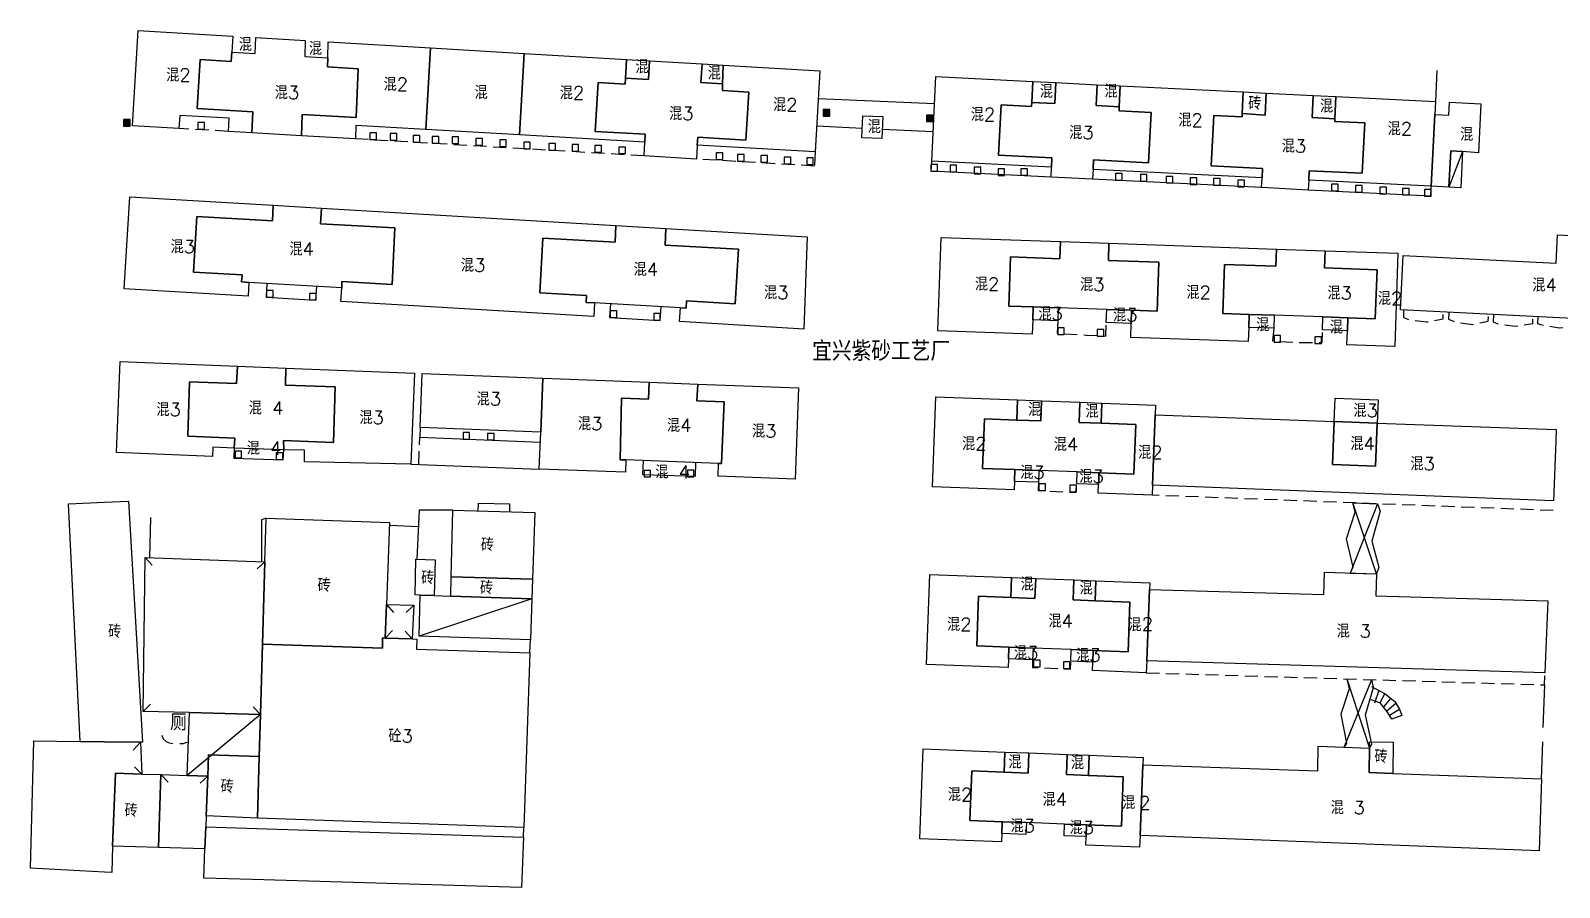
# Model space of a CAD drawing. Header units: millimetres. Extents: x 51 to 1261, y 60 to 1114.
# Drawn here: x 249.3 to 481.9, y 82.3 to 212.6 of the extents above; entities that cross this region are included whole.
import ezdxf

# ---------------------------------------------------------------- set-up
doc = ezdxf.new("R2010")
doc.units = ezdxf.units.MM
doc.linetypes.add('X5', pattern=[3, 2, -1])
doc.layers.add('JMD', color=6, linetype='Continuous')
doc.layers.get('0').off()
doc.styles.add('HZ', font='rs.shx', dxfattribs={"width": 0.8, "bigfont": 'hztxt.shx'})
doc.linetypes.add('443', pattern='A,9.4,[169,AAA.SHX,S=1,R=0,X=0,Y=0.15],0.6', length=10)
doc.linetypes.add('444', pattern='A,4.5,[145,AAA.SHX,S=1,R=0,X=0,Y=1],4.5,-0.5,[146,AAA.SHX,S=1,R=0,X=0,Y=0],-0.5', length=10)

# ---------------------------------------------------------------- blocks, each defined once
blk = doc.blocks.new('gc291')
blk.add_lwpolyline([(-0.5, -0.5), (0.5, -0.5), (0.5, 0.5), (-0.5, 0.5), (-0.5, -0.5)])
blk = doc.blocks.new('*U16')
at = {"linetype": 'Continuous'}
for points in [[(0, 0), (0.5, 0.5), (-0.5, 0.5)], [(0, 0), (-0.5, 0.5), (-0.5, -0.5)], [(0, 0), (-0.5, -0.5), (0.5, -0.5)], [(0, 0), (0.5, -0.5), (0.5, 0.5)]]:
    blk.add_solid(points, dxfattribs=at)
blk = doc.blocks.new('gc002')
blk.add_lwpolyline([(-0.5, -0.5), (0.5, -0.5), (0.5, 0.5), (-0.5, 0.5), (-0.5, -0.5)])
at = {"linetype": 'Continuous'}
blk.add_blockref('*U16', (0, 0), dxfattribs=at)

msp = doc.modelspace()

# ---------------------------------------------------------------- linework, layer by layer
at = {"layer": 'JMD', "color": 6, "linetype": 'Continuous', "flags": 128}
for points in [[(279.94, 209.34), (279.86, 207.95), (275.1, 208.23), (274.67, 200.79), (283.13, 200.3), (283, 197.09), (279.41, 197.31), (279.52, 199.31), (272.01, 199.74), (271.89, 197.75), (264.84, 198.17), (265.69, 212.64), (280.08, 211.79)], [(294.52, 208.5), (294.47, 207.12), (299.14, 206.84), (298.86, 199.4), (290.65, 199.87), (290.52, 196.65), (283, 197.09), (283.13, 200.3), (274.67, 200.79), (275.1, 208.23), (279.86, 207.95), (279.94, 209.34), (283.48, 209.13), (283.57, 211.59), (291.1, 211.14), (291.02, 208.7)], [(310.17, 210.01), (309.45, 197.58), (298.82, 198.2), (298.74, 196.16), (290.52, 196.65), (290.65, 199.87), (298.86, 199.4), (299.14, 206.84), (294.47, 207.12), (294.52, 208.5), (294.59, 210.93)], [(324.39, 209.17), (323.67, 196.77), (309.45, 197.58), (310.17, 210.01)], [(339.98, 208.25), (339.88, 206.28), (339.83, 205.4), (339.77, 204.51), (335.65, 204.74), (335.21, 197.3), (342.82, 196.87), (342.75, 195.67), (323.67, 196.77), (324.39, 209.17)], [(351.46, 207.57), (351.29, 204.73), (354.58, 204.54), (354.55, 203.51), (358.56, 203.25), (358.13, 195.98), (350.8, 196.41), (350.73, 195.21), (350.6, 193.1), (342.63, 193.57), (342.75, 195.67), (342.82, 196.87), (335.21, 197.3), (335.65, 204.74), (339.77, 204.51), (339.83, 205.4), (343.3, 205.2), (343.47, 208.04)], [(343.47, 208.04), (343.3, 205.2), (339.83, 205.4), (339.88, 206.28), (339.98, 208.25)], [(350.73, 195.21), (350.8, 196.41), (358.13, 195.98), (358.56, 203.25), (354.55, 203.51), (354.58, 204.54), (354.66, 207.38), (369.39, 206.51), (368.68, 194.17)], [(354.66, 207.38), (354.58, 204.54), (351.29, 204.73), (351.46, 207.57)], [(401.76, 204.89), (401.6, 201.72), (401.57, 201.11), (396.94, 201.34), (396.56, 193.68), (404.68, 193.28), (404.61, 191.84), (386.39, 192.75), (387.03, 205.63)], [(411.57, 204.4), (411.42, 201.23), (414.91, 201.05), (414.88, 200.44), (419.77, 200.2), (419.38, 192.54), (411, 192.96), (410.93, 191.52), (410.86, 190.02), (404.54, 190.34), (404.61, 191.84), (404.68, 193.28), (396.56, 193.68), (396.94, 201.34), (401.57, 201.11), (401.6, 201.72), (405.1, 201.54), (405.25, 204.72)], [(405.25, 204.72), (405.1, 201.54), (401.6, 201.72), (401.76, 204.89)], [(433.78, 203.3), (433.61, 200.01), (433.59, 199.51), (429.28, 199.73), (428.89, 192.07), (436.7, 191.68), (436.63, 190.24), (410.93, 191.52), (411, 192.96), (419.38, 192.54), (419.77, 200.2), (414.88, 200.44), (414.91, 201.05), (415.07, 204.23)], [(415.07, 204.23), (414.91, 201.05), (411.42, 201.23), (411.57, 204.4)], [(444.4, 202.76), (444.27, 199.4), (447.7, 199.2), (447.68, 198.81), (452.26, 198.58), (451.88, 190.92), (443.8, 191.32), (443.73, 189.88), (443.66, 188.38), (436.63, 188.74), (436.55, 188.74), (436.63, 190.24), (436.7, 191.68), (428.89, 192.07), (429.28, 199.73), (433.59, 199.51), (433.61, 200.01), (437.12, 199.78), (437.28, 203.12)], [(437.28, 203.12), (437.12, 199.78), (433.61, 200.01), (433.78, 203.3)], [(462.91, 199.86), (462.36, 188.95), (443.73, 189.88), (443.8, 191.32), (451.88, 190.92), (452.26, 198.58), (447.68, 198.81), (447.7, 199.2), (447.87, 202.59), (463.01, 201.84)], [(447.87, 202.59), (447.7, 199.2), (444.27, 199.4), (444.4, 202.76)], [(467.13, 194.22), (465.34, 194.34), (465.06, 188.82), (462.36, 188.95), (462.91, 199.86), (465.02, 199.75), (465.12, 201.73), (469.89, 201.49), (469.53, 194.05)], [(378.93, 199.55), (378.79, 196.21), (375.75, 196.34), (375.89, 199.69)], [(467.13, 194.22), (466.86, 188.73), (465.06, 188.82), (465.34, 194.34)], [(286.24, 186.06), (286.11, 183.68), (274.6, 184.35), (274.12, 175.9), (281.5, 175.47), (281.43, 174.4), (282.52, 174.33), (282.41, 172.24), (263.57, 173.35), (264.4, 187.35)], [(293.56, 185.62), (293.43, 183.26), (304.74, 182.61), (304.32, 174.01), (296.68, 174.46), (296.65, 173.5), (282.52, 174.33), (281.43, 174.4), (281.5, 175.47), (274.12, 175.9), (274.6, 184.35), (286.11, 183.68), (286.24, 186.06)], [(338.35, 182.97), (338.25, 180.44), (327.22, 181.08), (326.76, 172.75), (333.88, 172.31), (333.83, 171.29), (335.11, 171.22), (334.99, 169.12), (296.52, 171.4), (296.65, 173.5), (296.68, 174.46), (304.32, 174.01), (304.74, 182.61), (293.43, 183.26), (293.56, 185.62)], [(345.94, 182.52), (345.84, 180), (357.02, 179.36), (356.51, 171.05), (349.07, 171.54), (349.02, 170.39), (348.19, 170.44), (335.11, 171.22), (333.83, 171.29), (333.88, 172.31), (326.76, 172.75), (327.22, 181.08), (338.25, 180.44), (338.35, 182.97)], [(348.19, 170.44), (349.02, 170.39), (349.07, 171.54), (356.51, 171.05), (357.02, 179.36), (345.84, 180), (345.94, 182.52), (367.47, 181.27), (366.92, 167.23), (348.05, 168.35)], [(490.67, 181.12), (490.52, 176.78), (497.42, 176.43), (496.96, 168.19), (457.69, 170.17), (458.1, 178.42), (481.36, 177.23), (481.58, 181.58)], [(405.97, 180.54), (405.88, 177.93), (398.38, 178.19), (398.12, 170.72), (401.82, 170.59), (401.76, 168.61), (401.68, 166.47), (387.32, 166.97), (387.81, 181.17)], [(413.35, 180.28), (413.26, 177.68), (420.92, 177.41), (420.66, 169.94), (416.8, 170.08), (413, 170.21), (405.62, 170.46), (401.82, 170.59), (398.12, 170.72), (398.38, 178.19), (405.88, 177.93), (405.97, 180.54)], [(438.81, 179.4), (438.72, 176.8), (430.92, 177.07), (430.66, 169.6), (434.67, 169.46), (434.6, 167.47), (434.52, 165.33), (416.66, 165.95), (416.73, 168.09), (416.8, 170.08), (420.66, 169.94), (420.92, 177.41), (413.26, 177.68), (413.35, 180.28)], [(446.24, 179.15), (446.15, 176.54), (454.12, 176.26), (453.86, 168.79), (449.69, 168.94), (445.89, 169.07), (438.46, 169.33), (434.67, 169.46), (430.66, 169.6), (430.92, 177.07), (438.72, 176.8), (438.81, 179.4)], [(449.62, 166.95), (449.69, 168.94), (453.86, 168.79), (454.12, 176.26), (446.15, 176.54), (446.24, 179.15), (457.31, 178.76), (456.82, 164.56), (449.55, 164.81)], [(405.62, 170.46), (405.55, 168.48), (401.76, 168.61), (401.82, 170.59)], [(416.8, 170.08), (416.73, 168.09), (413.02, 168.22), (412.93, 168.22), (413, 170.21)], [(438.46, 169.33), (438.4, 167.34), (434.6, 167.47), (434.67, 169.46)], [(449.69, 168.94), (449.62, 166.95), (445.82, 167.09), (445.89, 169.07)], [(280.79, 161.57), (280.67, 158.95), (273.5, 159.2), (273.22, 150.93), (280.37, 150.64), (280.31, 149.12), (277.03, 149.25), (276.98, 147.85), (262.4, 148.42), (262.94, 162.27)], [(288.15, 161.29), (288.1, 158.69), (295.67, 158.42), (295.39, 149.94), (287.82, 150.28), (287.83, 148.85), (280.31, 149.12), (280.37, 150.64), (273.22, 150.93), (273.5, 159.2), (280.67, 158.95), (280.79, 161.57)], [(287.83, 148.85), (287.82, 150.28), (295.39, 149.94), (295.67, 158.42), (288.1, 158.69), (288.15, 161.29), (307.71, 160.53), (307.17, 146.68), (291.01, 147.01), (291.01, 148.78)], [(327.24, 159.77), (326.92, 151.56), (308.59, 152.27), (308.91, 160.48)], [(343.39, 159.14), (343.3, 156.57), (339.19, 156.72), (338.99, 147.35), (339.87, 147.31), (339.83, 145.44), (326.7, 145.92), (326.92, 151.56), (327.24, 159.77)], [(350.84, 158.85), (350.67, 156.31), (354.8, 156.16), (354.43, 146.75), (353.98, 146.76), (339.87, 147.31), (338.99, 147.35), (339.19, 156.72), (343.3, 156.57), (343.39, 159.14)], [(353.98, 146.76), (354.43, 146.75), (354.8, 156.16), (350.67, 156.31), (350.84, 158.85), (366.14, 158.26), (365.6, 144.41), (353.91, 144.86)], [(399.44, 156.45), (399.33, 153.38), (394.42, 153.57), (394.13, 146.03), (399.04, 145.85), (398.97, 144.05), (398.92, 142.76), (386.49, 143.23), (387.01, 156.92)], [(408.92, 156.08), (408.8, 153.02), (412.14, 152.89), (417.44, 152.69), (417.15, 145.15), (411.85, 145.35), (408.51, 145.48), (402.7, 145.71), (399.04, 145.85), (394.13, 146.03), (394.42, 153.57), (399.33, 153.38), (402.99, 153.24), (403.1, 156.31)], [(403.1, 156.31), (402.99, 153.24), (399.33, 153.38), (399.44, 156.45)], [(412.26, 155.95), (412.14, 152.89), (408.8, 153.02), (408.92, 156.08)], [(420.39, 154.15), (419.98, 143.45), (419.92, 141.95), (411.73, 142.26), (411.78, 143.56), (411.85, 145.35), (417.15, 145.15), (417.44, 152.69), (412.14, 152.89), (412.26, 155.95), (420.45, 155.64)], [(454.13, 152.93), (447.6, 153.17), (447.73, 156.71), (454.27, 156.48)], [(447.6, 153.17), (447.35, 146.62), (453.88, 146.38), (454.13, 152.93), (481.38, 151.94), (481.33, 150.21), (480.98, 141.11), (419.98, 143.45), (420.39, 154.15)], [(454.13, 152.93), (453.88, 146.38), (447.35, 146.62), (447.6, 153.17)], [(402.7, 145.71), (402.63, 143.91), (398.97, 144.05), (399.04, 145.85)], [(411.85, 145.35), (411.78, 143.56), (408.45, 143.69), (408.51, 145.48)], [(266.02, 104.37), (260.57, 104.43), (256.87, 104.48), (255.09, 140.62), (260.57, 140.88), (264.24, 141.05), (266.35, 104.37)], [(325.68, 129.16), (313.3, 129.52), (313.53, 139.65), (326.04, 139.29)], [(303.44, 125.29), (303.24, 120.21), (302.86, 120.22), (302.83, 118.68), (284.59, 119.28), (284.95, 131.83), (285.14, 138.43), (303.94, 137.81)], [(310.72, 126.68), (308.6, 126.75), (307.8, 126.78), (307.93, 132.23), (310.85, 132.13)], [(325.68, 129.16), (325.57, 126.2), (313.23, 126.6), (313.3, 129.52)], [(398.54, 129.43), (398.43, 126.37), (393.52, 126.56), (393.23, 119.02), (398.14, 118.83), (398.07, 117.04), (398.02, 115.74), (385.59, 116.21), (386.11, 129.9)], [(408.02, 129.06), (407.9, 126), (411.24, 125.88), (416.54, 125.67), (416.25, 118.13), (410.95, 118.34), (407.62, 118.47), (401.8, 118.69), (398.14, 118.83), (393.23, 119.02), (393.52, 126.56), (398.43, 126.37), (402.09, 126.23), (402.2, 129.29)], [(402.2, 129.29), (402.09, 126.23), (398.43, 126.37), (398.54, 129.43)], [(411.36, 128.94), (411.24, 125.88), (407.9, 126), (408.02, 129.06)], [(419.51, 127.6), (419.09, 116.74), (419.02, 114.93), (410.83, 115.25), (410.88, 116.55), (410.95, 118.34), (416.25, 118.13), (416.54, 125.67), (411.24, 125.88), (411.36, 128.94), (419.55, 128.62)], [(419.09, 116.74), (419.51, 127.6), (446.01, 126.86), (446.13, 130.22), (454.03, 129.99), (453.95, 126.63), (480.09, 125.87), (479.65, 114.93)], [(310.72, 126.68), (313.23, 126.6), (325.57, 126.2), (325.35, 119.93), (308.45, 120.48), (308.6, 126.75)], [(303.24, 120.21), (307.36, 120.07), (308.08, 120.05), (308.03, 118.51), (325.28, 117.95), (324.33, 91.37), (283.83, 92.82), (284.1, 102.17), (284.28, 108.6), (284.59, 119.28), (302.83, 118.68), (302.86, 120.22)], [(401.8, 118.69), (401.73, 116.9), (398.07, 117.04), (398.14, 118.83)], [(410.95, 118.34), (410.88, 116.55), (407.55, 116.67), (407.62, 118.47)], [(284.28, 108.6), (284.1, 102.17), (276.4, 102.42), (276.27, 99.22), (273.15, 99.31), (273.51, 108.86)], [(284.1, 102.17), (283.83, 92.82), (276.04, 93.14), (276.27, 99.22), (276.4, 102.42)], [(397.52, 102.87), (397.41, 99.81), (392.5, 99.99), (392.21, 92.46), (397.12, 92.27), (397.05, 90.48), (397, 89.18), (384.57, 89.65), (385.09, 103.34)], [(407, 102.5), (406.89, 99.44), (410.22, 99.32), (415.52, 99.11), (415.23, 91.57), (409.93, 91.78), (406.6, 91.91), (400.78, 92.13), (397.12, 92.27), (392.21, 92.46), (392.5, 99.99), (397.41, 99.81), (401.07, 99.67), (401.18, 102.73)], [(401.18, 102.73), (401.07, 99.67), (397.41, 99.81), (397.52, 102.87)], [(410.34, 102.38), (410.22, 99.32), (406.89, 99.44), (407, 102.5)], [(418.48, 100.9), (418.07, 90.16), (418, 88.37), (409.81, 88.69), (409.86, 89.99), (409.93, 91.78), (415.23, 91.57), (415.52, 99.11), (410.22, 99.32), (410.34, 102.38), (418.53, 102.06)], [(452.96, 103.48), (452.93, 99.74), (456.51, 99.61), (479.12, 98.78), (478.78, 87.83), (418.07, 90.16), (418.48, 100.9), (445.12, 100.03), (445.15, 103.77)], [(456.51, 99.61), (452.93, 99.74), (452.96, 103.48), (452.99, 104.4), (456.59, 104.37)], [(266.25, 99.52), (269.13, 99.43), (268.76, 88.34), (261.81, 88.55), (262.24, 99.64)], [(324.01, 82.27), (283.09, 83.48), (275.68, 83.7), (275.85, 88.13), (275.98, 91.48), (324.28, 89.9)], [(400.78, 92.13), (400.71, 90.34), (397.05, 90.48), (397.12, 92.27)], [(409.93, 91.78), (409.86, 89.99), (406.53, 90.11), (406.6, 91.91)]]:
    msp.add_lwpolyline(points, close=True, dxfattribs=at)
at = {"layer": 'JMD', "color": 6, "linetype": '443', "flags": 128}
for points in [[(463.21, 206.56), (463.01, 201.84)], [(313.53, 139.65), (308.43, 139.66), (308.1, 132.22)], [(267.57, 138.53), (267.42, 132.44)], [(285.14, 138.43), (284.46, 138.2), (284.44, 131.85)], [(308.31, 137.13), (303.92, 137.35)], [(325.28, 117.95), (325.35, 119.93)], [(479.41, 106.58), (479.62, 113.06)], [(269.31, 105.44), (269.5, 104.87), (269.97, 104.46), (270.42, 104.27), (270.95, 104.15)], [(272.02, 104.19), (272.59, 104.19), (272.94, 104.31), (273.35, 104.39)], [(479.12, 98.78), (479.33, 104.41)], [(324.28, 89.9), (324.33, 91.37)]]:
    msp.add_lwpolyline(points, dxfattribs=at)
at = {"layer": 'JMD', "color": 6}
for points in [[(386.83, 201.51), (369.14, 202.23)], [(368.91, 198.15), (375.81, 197.81)], [(378.85, 197.66), (386.61, 197.29)], [(467.13, 194.22), (465.06, 188.82)], [(404.54, 190.34), (386.31, 191.25), (386.39, 192.75)], [(436.55, 188.74), (410.86, 190.02)], [(462.29, 187.45), (443.71, 188.38)], [(462.29, 187.45), (462.36, 188.95)], [(285.28, 174.17), (285.15, 172.07), (292.73, 171.62), (292.85, 173.72)], [(337.53, 171.07), (337.38, 168.98), (345.11, 168.52), (345.23, 170.62)], [(308.59, 152.27), (308.53, 150.77), (326.86, 150.04)], [(280.31, 149.12), (280.26, 147.59), (287.76, 147.31), (287.83, 148.85)], [(342.49, 147.21), (342.41, 145.1), (350.45, 144.84), (350.49, 146.9)], [(317.42, 139.54), (317.44, 140.74), (322.19, 140.63), (322.16, 139.4)], [(325.57, 126.2), (308.45, 120.48)], [(284.28, 108.6), (273.15, 99.31)]]:
    msp.add_lwpolyline(points, dxfattribs=at)
at = {"layer": 'JMD', "color": 6, "linetype": 'X5', "flags": 128}
for points in [[(279.41, 197.31), (271.89, 197.75)], [(342.63, 193.57), (298.74, 196.16)], [(368.55, 192.03), (350.6, 193.1)], [(368.68, 194.17), (368.55, 192.03)], [(458.17, 170.14), (458.13, 168.98), (459.17, 168.6), (461.66, 168.3), (464.17, 168.78), (464.22, 169.84)], [(465.03, 169.8), (464.97, 168.73), (466.2, 168.25), (468.65, 167.94), (471.02, 168.42), (471.08, 169.49)], [(405.55, 168.48), (405.47, 166.54), (409.91, 166.31), (412.87, 166.16), (412.93, 168.22)], [(471.82, 169.45), (471.76, 168.31), (472.49, 168.02), (475.15, 167.64), (477.81, 168.05), (477.86, 169.15)], [(478.57, 169.11), (478.52, 168.07), (478.98, 167.91), (481.83, 167.39), (484.72, 167.66), (484.87, 168.8)], [(438.4, 167.34), (438.24, 165.41), (442.75, 165.18), (445.8, 165.19), (445.82, 167.09)], [(308.37, 146.63), (308.53, 150.77)], [(402.63, 143.91), (402.58, 142.67), (408.31, 142.34), (408.45, 143.69)], [(480.93, 139.61), (419.92, 141.95)], [(401.73, 116.9), (401.72, 115.73), (407.51, 115.5), (407.55, 116.67)], [(419.02, 114.93), (479.59, 113.08), (479.65, 114.93)]]:
    msp.add_lwpolyline(points, dxfattribs=at)
at = {"layer": 'JMD', "color": 6, "linetype": '444', "flags": 128}
msp.add_lwpolyline([(307.17, 146.68), (326.7, 145.92)], dxfattribs=at)
at = {"layer": 'JMD', "color": 6, "linetype": 'Continuous', "flags": 128}
for points in [[(450.04, 130.1), (450.51, 131.01), (449.46, 135.3), (450.81, 139.37), (450.45, 140.78)], [(454.2, 140.63), (450.04, 130.1)], [(450.45, 140.78), (454.2, 140.63)], [(454.03, 129.99), (450.45, 140.78)], [(454.2, 140.63), (454.58, 139.5), (453.34, 134.94), (454.41, 130.98), (454.03, 129.99)], [(284.95, 131.83), (284.59, 119.28), (284.28, 108.6), (273.51, 108.86), (266.43, 109.03), (266.74, 132.46), (284.95, 131.83)], [(266.74, 132.46), (267.84, 131.3)], [(284.95, 131.83), (283.78, 130.74)], [(450.04, 130.1), (454.03, 129.99)], [(307.36, 120.07), (303.24, 120.21), (303.44, 125.29), (307.62, 125.21), (307.36, 120.07)], [(303.44, 125.29), (304.53, 124.12)], [(307.62, 125.21), (306.45, 124.12)], [(303.24, 120.21), (304.38, 121.35)], [(307.36, 120.07), (306.29, 121.26)], [(449.55, 114), (449.9, 112.5), (448.61, 108.62), (449.49, 104.22), (449.11, 103.62)], [(449.55, 114), (452.96, 103.48)], [(449.11, 103.62), (453.34, 113.88)], [(452.96, 103.48), (453.31, 104.08), (452.38, 108.54), (453.57, 112.68), (453.34, 113.88)], [(453.3, 112.82), (455.36, 111.73), (456.82, 110.58), (457.53, 109.37), (457.9, 108.43)], [(454.41, 112.23), (453.73, 110.32)], [(455.32, 111.75), (454.54, 110.35)], [(266.43, 109.03), (267.59, 110.14)], [(284.28, 108.6), (283.18, 109.76)], [(456.36, 107.85), (455.73, 108.94), (454.66, 110.31), (453.23, 110.79)], [(456.2, 111.07), (455.11, 109.74)], [(457, 110.27), (455.61, 109.1)], [(457.55, 109.33), (456, 108.44)], [(457.9, 108.43), (456.36, 107.85)], [(256.87, 104.48), (260.57, 104.43), (266.02, 104.37), (266.25, 99.52), (262.24, 99.64), (261.81, 88.55), (261.66, 84.52), (260.57, 84.58), (249.33, 85.19), (249.84, 104.55), (256.87, 104.48)], [(266.02, 104.37), (264.94, 103.17)], [(266.25, 99.52), (265.11, 100.64)], [(273.15, 99.31), (276.27, 99.22), (276.04, 93.14), (275.98, 91.48), (275.85, 88.13), (268.76, 88.34), (269.13, 99.43), (273.15, 99.31)], [(269.13, 99.43), (270.23, 98.27)], [(276.27, 99.22), (275.1, 98.13)]]:
    msp.add_lwpolyline(points, dxfattribs=at)

# ---------------------------------------------------------------- block references
at = {"layer": 'JMD', "color": 6}
for name, p in [('gc002', (370.37, 200.12)), ('gc002', (263.98, 198.61)), ('gc291', (275.29, 198.16)), ('gc002', (386.07, 199.29)), ('gc291', (301.44, 196.59)), ('gc291', (304.52, 196.46)), ('gc291', (308.01, 196.18)), ('gc291', (310.93, 196.02)), ('gc291', (313.93, 195.96)), ('gc291', (317.57, 195.72)), ('gc291', (321.18, 195.51)), ('gc291', (324.83, 195.15)), ('gc291', (328.66, 194.95)), ('gc291', (332.19, 194.79)), ('gc291', (335.64, 194.63)), ('gc291', (339.32, 194.42)), ('gc291', (354.12, 193.54)), ('gc291', (357.35, 193.29)), ('gc291', (360.91, 193.12)), ('gc291', (364.44, 192.88)), ('gc291', (367.87, 192.76)), ('gc291', (386.76, 191.77)), ('gc291', (389.68, 191.67)), ('gc291', (393.34, 191.36)), ('gc291', (396.98, 191.09)), ('gc291', (400.44, 191.12)), ('gc291', (414.84, 190.37)), ('gc291', (418.63, 190.22)), ('gc291', (422.56, 189.96)), ('gc291', (426.22, 189.74)), ('gc291', (429.75, 189.62)), ('gc291', (433.45, 189.36)), ('gc291', (447.69, 188.75)), ('gc291', (451.37, 188.57)), ('gc291', (455.07, 188.32)), ('gc291', (458.51, 188.13)), ('gc291', (461.84, 187.95)), ('gc291', (285.7, 172.58)), ('gc291', (292.24, 172.16)), ('gc291', (337.98, 169.5)), ('gc291', (344.61, 169.1)), ('gc291', (406.05, 166.92)), ('gc291', (412.07, 166.65)), ('gc291', (438.96, 165.73)), ('gc291', (445.18, 165.55)), ('gc291', (315.61, 150.98)), ('gc291', (319.33, 150.85)), ('gc291', (280.92, 148.15)), ('gc291', (287.18, 147.87)), ('gc291', (343.14, 145.22)), ('gc291', (349.72, 145.26)), ('gc291', (403.2, 143.17)), ('gc291', (407.92, 142.96)), ('gc291', (402.39, 116.34)), ('gc291', (406.91, 116.07))]:
    msp.add_blockref(name, p, dxfattribs=at)

# ---------------------------------------------------------------- texts
at = {"layer": 'JMD', "color": 6, "style": 'HZ'}
for s, height, p in [('混', 2, (281, 209.54)), ('混', 2, (291.66, 208.92)), ('混2', 2, (269.96, 204.89)), ('混', 2, (341.31, 206.14)), ('混', 2, (352.32, 205.17)), ('混2', 2, (303.02, 203.48)), ('混3', 2, (286.47, 202.21)), ('混', 2, (316.86, 202.23)), ('混2', 2, (329.81, 202.17)), ('混2', 2, (362.26, 200.36)), ('混', 2, (402.83, 202.39)), ('混', 2, (412.66, 202.43)), ('砖', 2, (434.53, 200.59)), ('混', 2, (445.44, 200.15)), ('混3', 2, (346.45, 199.02)), ('混2', 2, (392.33, 198.88)), ('混2', 2, (423.9, 198.02)), ('混', 2, (376.65, 197.03)), ('混3', 2, (407.3, 196.12)), ('混2', 2, (455.73, 196.71)), ('混', 2, (466.76, 195.86)), ('混3', 2, (439.63, 194.07)), ('混3', 2, (270.62, 178.77)), ('混4', 2, (288.7, 178.41)), ('混3', 2, (314.78, 175.94)), ('混4', 2, (341.05, 175.31)), ('混2', 2, (392.95, 173.07)), ('混3', 2, (408.95, 173.01)), ('混4', 2, (477.73, 172.93)), ('混3', 2, (360.88, 171.79)), ('混2', 2, (425.13, 171.81)), ('混3', 2, (446.58, 171.71)), ('混2', 2, (454.25, 170.89)), ('混3', 2, (402.61, 168.57)), ('混3', 2, (413.97, 168.39)), ('混', 2, (435.73, 166.89)), ('混', 2, (446.94, 166.53)), ('宜兴紫砂工艺厂', 3, (368.2, 162.37)), ('混3', 2, (268.46, 153.98)), ('混', 2, (282.51, 154.22)), ('4', 2, (286.05, 154.22)), ('混3', 2, (317.17, 155.6)), ('混', 2, (401.04, 154)), ('混', 2, (409.77, 153.73)), ('混3', 2, (450.53, 153.84)), ('混3', 2, (299.35, 152.77)), ('混3', 2, (332.58, 151.84)), ('混4', 2, (346.11, 151.58)), ('混3', 2, (359.05, 150.71)), ('混', 2, (282.21, 148.11)), ('4', 2, (285.75, 148.11)), ('混2', 2, (391, 148.79)), ('混4', 2, (404.95, 148.69)), ('混2', 2, (417.78, 147.46)), ('混4', 2, (450.07, 148.8)), ('混', 2, (344.35, 144.49)), ('混3', 2, (399.85, 144.43)), ('混3', 2, (459.19, 145.73)), ('4', 2, (347.89, 144.49)), ('混3', 2, (408.84, 143.81)), ('砖', 2, (317.82, 133.41)), ('砖', 2, (308.74, 128.39)), ('砖', 2, (292.98, 127.25)), ('砖', 2, (317.68, 126.87)), ('混', 2, (399.91, 127.43)), ('混', 2, (408.88, 126.82)), ('混2', 2, (388.73, 121.3)), ('混4', 2, (404.15, 121.81)), ('混', 2, (416.28, 121.24)), ('2', 2, (418.34, 121.36)), ('砖', 2, (261.12, 120.23)), ('混', 2, (447.98, 120.27)), ('3', 2, (451.46, 120.27)), ('混3', 2, (398.89, 116.97)), ('混3', 2, (408.37, 116.61)), ('厕', 2.5, (270.56, 106.15)), ('砼3', 2, (303.75, 104.32)), ('混', 2, (398.06, 100.37)), ('混', 2, (407.55, 100.24)), ('砖', 2, (453.72, 101.18)), ('砖', 2, (278.24, 96.63)), ('混2', 2, (388.84, 95.41)), ('混4', 2, (403.25, 94.67)), ('混', 2, (415.35, 94.19)), ('2', 2, (417.94, 94.14)), ('混', 2, (447.07, 93.41)), ('3', 2, (450.55, 93.41)), ('砖', 2, (263.63, 92.98)), ('混3', 2, (398.38, 90.64)), ('混3', 2, (407.36, 90.37))]:
    msp.add_text(s, height=height, dxfattribs=at).set_placement(p)

doc.saveas('drawing.dxf')
